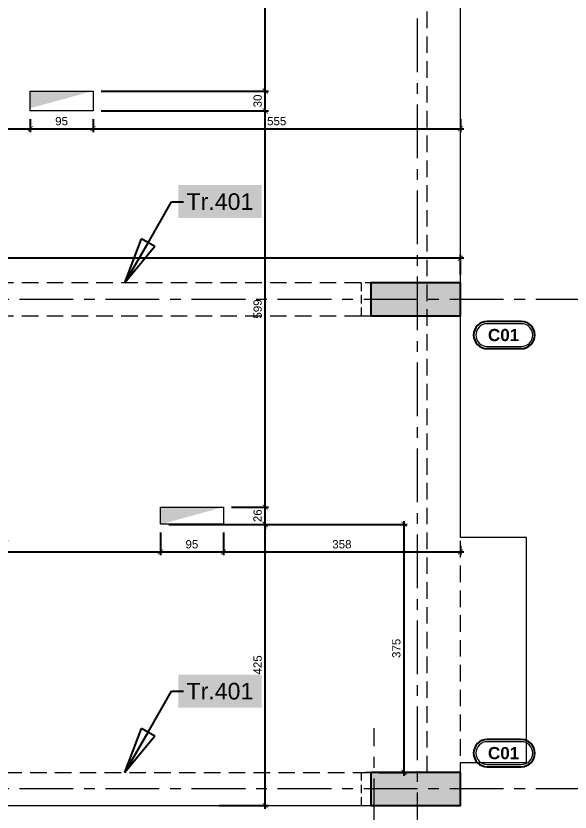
# Model space of a CAD drawing. Header units: centimetres. Extents: x 92587 to 105438, y -55119 to -48334.
# Drawn here: x 101177 to 102014, y -52047 to -50844 of the extents above; entities that cross this region are included whole.
import ezdxf
from ezdxf import colors
from ezdxf.entities.mleader import LeaderData, LeaderLine
from ezdxf.enums import TextEntityAlignment as Align
from ezdxf.math import Vec2, Vec3

# ---------------------------------------------------------------- set-up
doc = ezdxf.new("R2010")
doc.units = ezdxf.units.CM
doc.header["$LTSCALE"] = 50
doc.header["$MEASUREMENT"] = 0
for name, pattern in [('AXES', [2, 1.25, -0.25, 0.25, -0.25]), ('CACHE', [0.375, 0.25, -0.125]), ('CONTINU', [0])]:
    doc.linetypes.add(name, pattern=pattern)
doc.layers.get('0').update_dxf_attribs({"color": 8})
for name, color, linetype in [('AXES', 10, 'AXES'), ('BETON COUPE', 3, 'CONTINU'), ('BETON TRAME', 252, 'Continuous'), ('BORD', 5, 'Continuous'), ('PILIER', 7, 'Continuous'), ('TALUS', 2, 'Continuous')]:
    doc.layers.add(name, color=color, linetype=linetype)
for name, color, linetype, lineweight in [('BETON CACHE', 4, 'CACHE', 5), ('EXISTANT BORD', 251, 'Continuous', 60), ('PERCEMENT COTE', 251, 'Continuous', 13), ('PERCEMENT TRAME', 253, 'Continuous', 13)]:
    doc.layers.add(name, color=color, linetype=linetype, lineweight=lineweight)
doc.layers.add('PILIER PREFA SUP TRAME', color=7, linetype='Continuous', true_color=0xded1ff)
doc.styles.add('BRMNAMES', font='swisseb.ttf', dxfattribs={"height": 20})
doc.styles.add('RS_TEXT_1.100', font='arial.ttf', dxfattribs={"height": 25})
doc.styles.add('RS_TXT_50', font='arial.ttf', dxfattribs={"height": 12.5})
doc.dimstyles.new('RS_50CM_LINEAIRE', dxfattribs={"dimscale": 5, "dimtxt": 12.5, "dimasz": 1.5, "dimexe": 1, "dimexo": 2.5, "dimgap": 1, "dimtad": 1, "dimdec": 1, "dimrnd": 0.5, "dimdsep": 46, "dimtxsty": 'RS_TXT_50', "dimblk1": 'ARCHTICK', "dimblk2": 'ARCHTICK', "dimsah": 1, "dimcen": 2.5, "dimdle": 1, "dimclrt": 4, "dimadec": 0, "dimazin": 2, "dimtfac": 1, "dimtdec": 1, "dimtix": 1, "dimtmove": 2, "dimatfit": 3, "dimfxl": 1, "dimtolj": 1, "dimtzin": 0, "dimarcsym": 0})

# ---------------------------------------------------------------- blocks, each defined once
blk = doc.blocks.new('PILIER')
at = {"color": 252}
blk.add_lwpolyline([(1.563, 1.2), (-1.437, 1.2, 1), (-1.437, -1.2), (1.563, -1.2, 1), (1.563, 1.2, -1)], format="xyb", dxfattribs=at)
at = {"color": 10, "lineweight": 20}
blk.add_lwpolyline([(1.563, 1), (-1.437, 1, 1), (-1.437, -1), (1.563, -1, 1)], format="xyb", close=True, dxfattribs=at)
at = {"color": 7, "style": 'BRMNAMES'}
blk.add_attdef('PILIER_TEXTE', text='', height=1.076, dxfattribs=at).set_placement((0, 0), align=Align.MIDDLE_CENTER)
blk = doc.blocks.new('_Closed')
at = {"color": 0, "linetype": 'ByBlock', "lineweight": -2}
for p, q in [((-1, 0.167), (0, 0)), ((-1, 0.167), (-1, -0.167)), ((0, 0), (-1, -0.167)), ((0, 0), (-1, 0))]:
    blk.add_line(p, q, dxfattribs=at)
blk = doc.blocks.new('_ArchTick')
at = {"color": 0, "linetype": 'ByBlock', "const_width": 0.15}
blk.add_lwpolyline([(-0.5, -0.5), (0.5, 0.5)], dxfattribs=at)
blk = doc.blocks.new('*D2835')
at = {"layer": 'Defpoints', "color": 0, "transparency": 16777216}
for p in [(101013.6, -50987.4), (101198.6, -50987.4), (101198.6, -51014.4)]:
    blk.add_point(p, dxfattribs=at)
at = {"layer": 'PERCEMENT COTE', "color": 0, "lineweight": -2, "transparency": 16777216}
for p, q in [((101013.6, -50999.9), (101013.6, -51019.4)), ((101198.6, -50999.9), (101198.6, -51019.4)), ((101008.6, -51014.4), (101203.6, -51014.4))]:
    blk.add_line(p, q, dxfattribs=at)
at = {"layer": 'PERCEMENT COTE', "color": 0, "lineweight": -2, "transparency": 16777216, "xscale": 7.5, "yscale": 7.5, "zscale": 7.5, "rotation": 180}
blk.add_blockref('_ArchTick', (101013.6, -51014.4), dxfattribs=at)
at = {"layer": 'PERCEMENT COTE', "color": 0, "lineweight": -2, "transparency": 16777216, "xscale": 7.5, "yscale": 7.5, "zscale": 7.5}
blk.add_blockref('_ArchTick', (101198.6, -51014.4), dxfattribs=at)
at = {"layer": 'PERCEMENT COTE', "color": 4, "transparency": 16777216, "insert": (101106.1, -51003), "char_height": 12.5, "attachment_point": 5, "style": 'RS_TXT_50'}
blk.add_mtext('\\A1;185', dxfattribs=at)
blk = doc.blocks.new('*D2836')
at = {"layer": 'Defpoints', "color": 0, "transparency": 16777216}
for p in [(101198.6, -50987.4), (101293.6, -50987.4), (101293.6, -51014.4)]:
    blk.add_point(p, dxfattribs=at)
at = {"layer": 'PERCEMENT COTE', "color": 0, "lineweight": -2, "transparency": 16777216}
for p, q in [((101198.6, -50999.9), (101198.6, -51019.4)), ((101293.6, -50999.9), (101293.6, -51019.4)), ((101193.6, -51014.4), (101298.6, -51014.4))]:
    blk.add_line(p, q, dxfattribs=at)
at = {"layer": 'PERCEMENT COTE', "color": 0, "lineweight": -2, "transparency": 16777216, "xscale": 7.5, "yscale": 7.5, "zscale": 7.5, "rotation": 180}
blk.add_blockref('_ArchTick', (101198.6, -51014.4), dxfattribs=at)
at = {"layer": 'PERCEMENT COTE', "color": 0, "lineweight": -2, "transparency": 16777216, "xscale": 7.5, "yscale": 7.5, "zscale": 7.5}
blk.add_blockref('_ArchTick', (101293.6, -51014.4), dxfattribs=at)
at = {"layer": 'PERCEMENT COTE', "color": 4, "transparency": 16777216, "insert": (101246.1, -51003), "char_height": 12.5, "attachment_point": 5, "style": 'RS_TXT_50'}
blk.add_mtext('\\A1;95', dxfattribs=at)
blk = doc.blocks.new('*D2837')
at = {"layer": 'Defpoints', "color": 0, "transparency": 16777216}
for p in [(101293.6, -50987.4), (101848.6, -50987.4), (101848.6, -51014.4)]:
    blk.add_point(p, dxfattribs=at)
at = {"layer": 'PERCEMENT COTE', "color": 0, "lineweight": -2, "transparency": 16777216}
for p, q in [((101293.6, -50999.9), (101293.6, -51019.4)), ((101848.6, -50999.9), (101848.6, -51019.4)), ((101288.6, -51014.4), (101853.6, -51014.4))]:
    blk.add_line(p, q, dxfattribs=at)
at = {"layer": 'PERCEMENT COTE', "color": 0, "lineweight": -2, "transparency": 16777216, "xscale": 7.5, "yscale": 7.5, "zscale": 7.5, "rotation": 180}
blk.add_blockref('_ArchTick', (101293.6, -51014.4), dxfattribs=at)
at = {"layer": 'PERCEMENT COTE', "color": 0, "lineweight": -2, "transparency": 16777216, "xscale": 7.5, "yscale": 7.5, "zscale": 7.5}
blk.add_blockref('_ArchTick', (101848.6, -51014.4), dxfattribs=at)
at = {"layer": 'PERCEMENT COTE', "color": 4, "transparency": 16777216, "insert": (101571.1, -51003), "char_height": 12.5, "attachment_point": 5, "style": 'RS_TXT_50'}
blk.add_mtext('\\A1;555', dxfattribs=at)
blk = doc.blocks.new('*D2841')
at = {"layer": 'Defpoints', "color": 0, "transparency": 16777216}
for p in [(101395.5, -51612.4), (100908.6, -51629.1), (101395.5, -51654)]:
    blk.add_point(p, dxfattribs=at)
at = {"layer": 'PERCEMENT COTE', "color": 0, "lineweight": -2, "transparency": 16777216}
for p, q in [((101395.5, -51624.9), (101395.5, -51659)), ((100908.6, -51641.6), (100908.6, -51659)), ((100903.6, -51654), (101400.5, -51654))]:
    blk.add_line(p, q, dxfattribs=at)
at = {"layer": 'PERCEMENT COTE', "color": 0, "lineweight": -2, "transparency": 16777216, "xscale": 7.5, "yscale": 7.5, "zscale": 7.5, "rotation": 180}
blk.add_blockref('_ArchTick', (100908.6, -51654), dxfattribs=at)
at = {"layer": 'PERCEMENT COTE', "color": 0, "lineweight": -2, "transparency": 16777216, "xscale": 7.5, "yscale": 7.5, "zscale": 7.5}
blk.add_blockref('_ArchTick', (101395.5, -51654), dxfattribs=at)
at = {"layer": 'PERCEMENT COTE', "color": 4, "transparency": 16777216, "insert": (101152.1, -51642.6), "char_height": 12.5, "attachment_point": 5, "style": 'RS_TXT_50'}
blk.add_mtext('\\A1;487', dxfattribs=at)
blk = doc.blocks.new('*D2842')
at = {"layer": 'Defpoints', "color": 0, "transparency": 16777216}
for p in [(101395.5, -51612.4), (101490.5, -51612.4), (101490.5, -51654)]:
    blk.add_point(p, dxfattribs=at)
at = {"layer": 'PERCEMENT COTE', "color": 0, "lineweight": -2, "transparency": 16777216}
for p, q in [((101395.5, -51624.9), (101395.5, -51659)), ((101490.5, -51624.9), (101490.5, -51659)), ((101390.5, -51654), (101495.5, -51654))]:
    blk.add_line(p, q, dxfattribs=at)
at = {"layer": 'PERCEMENT COTE', "color": 0, "lineweight": -2, "transparency": 16777216, "xscale": 7.5, "yscale": 7.5, "zscale": 7.5, "rotation": 180}
blk.add_blockref('_ArchTick', (101395.5, -51654), dxfattribs=at)
at = {"layer": 'PERCEMENT COTE', "color": 0, "lineweight": -2, "transparency": 16777216, "xscale": 7.5, "yscale": 7.5, "zscale": 7.5}
blk.add_blockref('_ArchTick', (101490.5, -51654), dxfattribs=at)
at = {"layer": 'PERCEMENT COTE', "color": 4, "transparency": 16777216, "insert": (101443, -51642.6), "char_height": 12.5, "attachment_point": 5, "style": 'RS_TXT_50'}
blk.add_mtext('\\A1;95', dxfattribs=at)
blk = doc.blocks.new('*D2582')
at = {"layer": 'Defpoints', "color": 0, "transparency": 16777216}
for p in [(101490.5, -51612.4), (101848.6, -51632.4), (101848.6, -51654)]:
    blk.add_point(p, dxfattribs=at)
at = {"layer": 'PERCEMENT COTE', "color": 0, "lineweight": -2, "transparency": 16777216}
for p, q in [((101490.5, -51624.9), (101490.5, -51659)), ((101485.5, -51654), (101853.6, -51654)), ((101848.6, -51644.9), (101848.6, -51659))]:
    blk.add_line(p, q, dxfattribs=at)
at = {"layer": 'PERCEMENT COTE', "color": 0, "lineweight": -2, "transparency": 16777216, "xscale": 7.5, "yscale": 7.5, "zscale": 7.5, "rotation": 180}
blk.add_blockref('_ArchTick', (101490.5, -51654), dxfattribs=at)
at = {"layer": 'PERCEMENT COTE', "color": 0, "lineweight": -2, "transparency": 16777216, "xscale": 7.5, "yscale": 7.5, "zscale": 7.5}
blk.add_blockref('_ArchTick', (101848.6, -51654), dxfattribs=at)
at = {"layer": 'PERCEMENT COTE', "color": 4, "transparency": 16777216, "insert": (101669.6, -51642.6), "char_height": 12.5, "attachment_point": 5, "style": 'RS_TXT_50'}
blk.add_mtext('\\A1;358', dxfattribs=at)
blk = doc.blocks.new('*D2641')
at = {"layer": 'Defpoints', "color": 0, "transparency": 16777216}
for p in [(101490.5, -51612.4), (101553.7, -51612.4), (101471.6, -52037.4)]:
    blk.add_point(p, dxfattribs=at)
at = {"layer": 'PERCEMENT COTE', "color": 0, "lineweight": -2, "transparency": 16777216}
for p, q in [((101503, -51612.4), (101558.7, -51612.4)), ((101553.7, -52042.4), (101553.7, -51607.4)), ((101484.1, -52037.4), (101558.7, -52037.4))]:
    blk.add_line(p, q, dxfattribs=at)
at = {"layer": 'PERCEMENT COTE', "color": 0, "lineweight": -2, "transparency": 16777216, "xscale": 7.5, "yscale": 7.5, "zscale": 7.5}
for p, rotation in [((101553.7, -51612.4), 90), ((101553.7, -52037.4), 270)]:
    blk.add_blockref('_ArchTick', p, dxfattribs=dict(at, rotation=rotation))
at = {"layer": 'PERCEMENT COTE', "color": 4, "transparency": 16777216, "insert": (101542.3, -51824.9), "char_height": 12.5, "attachment_point": 5, "rotation": 90, "style": 'RS_TXT_50'}
blk.add_mtext('\\A1;425', dxfattribs=at)
blk = doc.blocks.new('*D2642')
at = {"layer": 'Defpoints', "color": 0, "transparency": 16777216}
for p in [(101490.5, -51586.4), (101553.7, -51586.4), (101490.5, -51612.4)]:
    blk.add_point(p, dxfattribs=at)
at = {"layer": 'PERCEMENT COTE', "color": 0, "lineweight": -2, "transparency": 16777216}
for p, q in [((101553.7, -51586.4), (101553.7, -51578.9)), ((101503, -51586.4), (101558.7, -51586.4)), ((101553.7, -51612.4), (101553.7, -51586.4)), ((101503, -51612.4), (101558.7, -51612.4)), ((101553.7, -51612.4), (101553.7, -51619.9))]:
    blk.add_line(p, q, dxfattribs=at)
at = {"layer": 'PERCEMENT COTE', "color": 0, "lineweight": -2, "transparency": 16777216, "xscale": 7.5, "yscale": 7.5, "zscale": 7.5}
for p, rotation in [((101553.7, -51586.4), 270), ((101553.7, -51612.4), 90)]:
    blk.add_blockref('_ArchTick', p, dxfattribs=dict(at, rotation=rotation))
at = {"layer": 'PERCEMENT COTE', "color": 4, "transparency": 16777216, "insert": (101542.3, -51599.4), "char_height": 12.5, "attachment_point": 5, "rotation": 90, "style": 'RS_TXT_50'}
blk.add_mtext('\\A1;26', dxfattribs=at)
blk = doc.blocks.new('*D2643')
at = {"layer": 'Defpoints', "color": 0, "transparency": 16777216}
for p in [(101293.6, -50987.4), (101553.7, -50987.4), (101490.5, -51586.4)]:
    blk.add_point(p, dxfattribs=at)
at = {"layer": 'PERCEMENT COTE', "color": 0, "lineweight": -2, "transparency": 16777216}
for p, q in [((101306.1, -50987.4), (101558.7, -50987.4)), ((101553.7, -51591.4), (101553.7, -50982.4)), ((101503, -51586.4), (101558.7, -51586.4))]:
    blk.add_line(p, q, dxfattribs=at)
at = {"layer": 'PERCEMENT COTE', "color": 0, "lineweight": -2, "transparency": 16777216, "xscale": 7.5, "yscale": 7.5, "zscale": 7.5}
for p, rotation in [((101553.7, -50987.4), 90), ((101553.7, -51586.4), 270)]:
    blk.add_blockref('_ArchTick', p, dxfattribs=dict(at, rotation=rotation))
at = {"layer": 'PERCEMENT COTE', "color": 4, "transparency": 16777216, "insert": (101542.3, -51286.9), "char_height": 12.5, "attachment_point": 5, "rotation": 90, "style": 'RS_TXT_50'}
blk.add_mtext('\\A1;599', dxfattribs=at)
blk = doc.blocks.new('*D2644')
at = {"layer": 'Defpoints', "color": 0, "transparency": 16777216}
for p in [(101293.6, -50957.4), (101553.7, -50957.4), (101293.6, -50987.4)]:
    blk.add_point(p, dxfattribs=at)
at = {"layer": 'PERCEMENT COTE', "color": 0, "lineweight": -2, "transparency": 16777216}
for p, q in [((101553.7, -50992.4), (101553.7, -50952.4)), ((101306.1, -50957.4), (101558.7, -50957.4)), ((101306.1, -50987.4), (101558.7, -50987.4))]:
    blk.add_line(p, q, dxfattribs=at)
at = {"layer": 'PERCEMENT COTE', "color": 0, "lineweight": -2, "transparency": 16777216, "xscale": 7.5, "yscale": 7.5, "zscale": 7.5}
for p, rotation in [((101553.7, -50957.4), 90), ((101553.7, -50987.4), 270)]:
    blk.add_blockref('_ArchTick', p, dxfattribs=dict(at, rotation=rotation))
at = {"layer": 'PERCEMENT COTE', "color": 4, "transparency": 16777216, "insert": (101542.3, -50972.4), "char_height": 12.5, "attachment_point": 5, "rotation": 90, "style": 'RS_TXT_50'}
blk.add_mtext('\\A1;30', dxfattribs=at)
blk = doc.blocks.new('*D2645')
at = {"layer": 'Defpoints', "color": 0, "transparency": 16777216}
for p in [(101498, -50358.4), (101553.7, -50358.4), (101293.6, -50957.4)]:
    blk.add_point(p, dxfattribs=at)
at = {"layer": 'PERCEMENT COTE', "color": 0, "lineweight": -2, "transparency": 16777216}
for p, q in [((101553.7, -50962.4), (101553.7, -50353.4)), ((101510.5, -50358.4), (101558.7, -50358.4)), ((101306.1, -50957.4), (101558.7, -50957.4))]:
    blk.add_line(p, q, dxfattribs=at)
at = {"layer": 'PERCEMENT COTE', "color": 0, "lineweight": -2, "transparency": 16777216, "xscale": 7.5, "yscale": 7.5, "zscale": 7.5}
for p, rotation in [((101553.7, -50358.4), 90), ((101553.7, -50957.4), 270)]:
    blk.add_blockref('_ArchTick', p, dxfattribs=dict(at, rotation=rotation))
at = {"layer": 'PERCEMENT COTE', "color": 4, "transparency": 16777216, "insert": (101542.3, -50657.9), "char_height": 12.5, "attachment_point": 5, "rotation": 90, "style": 'RS_TXT_50'}
blk.add_mtext('\\A1;599', dxfattribs=at)
blk = doc.blocks.new('*D2724')
at = {"layer": 'BETON COUPE', "color": 0, "lineweight": -2, "transparency": 16777216}
for p, q in [((99648.6, -51234.9), (99648.6, -51205.1)), ((101848.6, -51234.9), (101848.6, -51205.1)), ((101853.6, -51210.1), (99643.6, -51210.1))]:
    blk.add_line(p, q, dxfattribs=at)
at = {"layer": 'Defpoints', "color": 0, "transparency": 16777216}
for p in [(99648.6, -51210.1), (99648.6, -51247.4), (101848.6, -51247.4)]:
    blk.add_point(p, dxfattribs=at)
at = {"layer": 'BETON COUPE', "color": 0, "lineweight": -2, "transparency": 16777216, "xscale": 7.5, "yscale": 7.5, "zscale": 7.5, "rotation": 180}
blk.add_blockref('_ArchTick', (99648.6, -51210.1), dxfattribs=at)
at = {"layer": 'BETON COUPE', "color": 0, "lineweight": -2, "transparency": 16777216, "xscale": 7.5, "yscale": 7.5, "zscale": 7.5}
blk.add_blockref('_ArchTick', (101848.6, -51210.1), dxfattribs=at)
at = {"layer": 'BETON COUPE', "color": 4, "transparency": 16777216, "insert": (100748.6, -51198.7), "char_height": 12.5, "attachment_point": 5, "style": 'RS_TXT_50'}
blk.add_mtext('\\A1;2200', dxfattribs=at)
blk = doc.blocks.new('*D2860')
at = {"layer": 'Defpoints', "color": 0, "ltscale": 0.5, "transparency": 16777216}
for p in [(101395.5, -51612.4), (101713.6, -51987.4), (101763.3, -51987.4)]:
    blk.add_point(p, dxfattribs=at)
at = {"layer": 'TALUS', "color": 0, "lineweight": -2, "ltscale": 0.5, "transparency": 16777216}
for p, q in [((101408, -51612.4), (101768.3, -51612.4)), ((101763.3, -51607.4), (101763.3, -51992.4)), ((101726.1, -51987.4), (101768.3, -51987.4))]:
    blk.add_line(p, q, dxfattribs=at)
at = {"layer": 'TALUS', "color": 0, "lineweight": -2, "ltscale": 0.5, "transparency": 16777216, "xscale": 7.5, "yscale": 7.5, "zscale": 7.5}
for p, rotation in [((101763.3, -51612.4), 90), ((101763.3, -51987.4), 270)]:
    blk.add_blockref('_ArchTick', p, dxfattribs=dict(at, rotation=rotation))
at = {"layer": 'TALUS', "color": 4, "ltscale": 0.5, "transparency": 16777216, "insert": (101751.9, -51799.9), "char_height": 12.5, "attachment_point": 5, "rotation": 90, "style": 'RS_TXT_50'}
blk.add_mtext('\\A1;375', dxfattribs=at)

msp = doc.modelspace()

# ---------------------------------------------------------------- hatches: boundary and pattern name
at = {"layer": 'BETON TRAME', "transparency": 33554559}
h = msp.add_hatch(color=256, dxfattribs=at)
h.dxf.hatch_style = 1
h.paths.add_polyline_path([(100518.57, -51297.36), (100483.57, -51297.36), (100483.57, -50647.36), (100518.57, -50647.36), (100518.57, -50822.36), (100978.57, -50822.36), (100978.57, -50647.36), (101013.57, -50647.36), (101013.57, -51297.36), (100978.57, -51297.36), (100978.57, -50862.36), (100768.57, -50862.36), (100768.57, -51192.36), (100728.57, -51192.36), (100728.57, -50862.36), (100518.57, -50862.36)])
h.paths.add_polyline_path([(99648.57, -49972.36), (99648.57, -50022.36), (99783.57, -50022.36), (99783.57, -49972.36)])
h.paths.add_polyline_path([(100383.57, -49972.36), (100383.57, -50022.36), (100518.57, -50022.36), (100518.57, -49972.36)])
h.paths.add_polyline_path([(100978.57, -49972.36), (100978.57, -50022.36), (101113.57, -50022.36), (101113.57, -49972.36)])
h.paths.add_polyline_path([(101713.57, -49972.36), (101713.57, -50022.36), (101848.57, -50022.36), (101848.57, -49972.36)])
h.paths.add_polyline_path([(101713.57, -50647.36), (101713.57, -50697.36), (101848.57, -50697.36), (101848.57, -50647.36)])
h.paths.add_polyline_path([(99648.57, -50647.36), (99648.57, -50697.36), (99783.57, -50697.36), (99783.57, -50647.36)])
h.paths.add_polyline_path([(99648.57, -51247.36), (99648.57, -51297.36), (99783.57, -51297.36), (99783.57, -51247.36)])
h.paths.add_polyline_path([(101713.57, -51247.36), (101713.57, -51297.36), (101848.57, -51297.36), (101848.57, -51247.36)])
h.paths.add_polyline_path([(101713.57, -51987.36), (101713.57, -52037.36), (101848.57, -52037.36), (101848.57, -51987.36)])
h.paths.add_polyline_path([(99783.57, -52037.36), (99783.57, -51987.36), (99648.57, -51987.36), (99648.57, -52037.36)])
h.paths.add_polyline_path([(100478.57, -51987.36), (100478.57, -52037.36), (100588.57, -52037.36), (100588.57, -51987.36)])
h.paths.add_polyline_path([(100908.57, -51987.36), (100908.57, -52037.36), (101018.57, -52037.36), (101018.57, -51987.36)])
h.paths.add_polyline_path([(100883.57, -52037.36), (100908.57, -52037.36), (100908.57, -51532.36), (100883.57, -51532.36)])
h.paths.add_polyline_path([(100588.57, -52037.36), (100613.57, -52037.36), (100613.57, -51532.36), (100588.57, -51532.36)])

# ---------------------------------------------------------------- linework, layer by layer
at = {"layer": 'AXES', "lineweight": 5, "ltscale": 1.3}
for p, q in [((101783.57, -49677.81), (101783.57, -52207.34)), ((103473.75, -51272.36), (99404.26, -51272.36)), ((101718.57, -54417.76), (101718.57, -51920.77)), ((103473.75, -52012.36), (99404.26, -52012.36))]:
    msp.add_line(p, q, dxfattribs=at)
at = {"layer": 'BETON CACHE', "lineweight": 5, "ltscale": 2}
for points in [[(101848.57, -49972.36), (99648.57, -49972.36), (99648.57, -52037.36), (101848.57, -52037.36)], [(101798.57, -50022.36), (99698.57, -50022.36), (99698.57, -51987.36), (101798.57, -51987.36)], [(101848.57, -51247.36), (99648.57, -51247.36), (99648.57, -51297.36), (101848.57, -51297.36)]]:
    msp.add_lwpolyline(points, close=True, dxfattribs=at)
at = {"layer": 'BETON COUPE'}
for points in [[(101713.57, -51247.36), (101713.57, -51297.36), (101848.57, -51297.36), (101848.57, -51247.36)], [(101713.57, -51987.36), (101713.57, -52037.36), (101848.57, -52037.36), (101848.57, -51987.36)]]:
    msp.add_lwpolyline(points, close=True, dxfattribs=at)
at = {"layer": 'BORD', "lineweight": 5, "ltscale": 0.5}
msp.add_lwpolyline([(99648.57, -52037.36), (101848.57, -52037.36), (101848.57, -51972.36), (101948.57, -51972.36), (101948.57, -51632.36), (101848.57, -51632.36), (101848.57, -50312.36), (101948.57, -50312.36), (101948.57, -50037.36), (101848.57, -50037.36), (101848.57, -49972.36), (101738.57, -49972.36), (101738.57, -49907.36), (101113.57, -49907.36), (101113.57, -49972.36), (100383.57, -49972.36), (100383.57, -49907.36), (99758.57, -49907.36)], dxfattribs=at)
for points in [[(101198.57, -50957.36), (101293.57, -50957.36), (101293.57, -50987.36), (101198.57, -50987.36)], [(101490.53, -51612.36), (101395.53, -51612.36), (101395.53, -51586.36), (101490.53, -51586.36)]]:
    msp.add_lwpolyline(points, close=True, dxfattribs=at)
at = {"layer": 'EXISTANT BORD', "linetype": 'CACHE', "lineweight": 13}
for points in [[(101698.57, -51247.36), (101698.57, -51297.36), (101848.57, -51297.36), (101848.57, -51247.36)], [(101698.57, -51987.36), (101698.57, -52037.36), (101848.57, -52037.36), (101848.57, -51987.36)]]:
    msp.add_lwpolyline(points, close=True, dxfattribs=at)
at = {"layer": 'PERCEMENT TRAME'}
for points in [[(101198.57, -50983.36), (101198.57, -50957.36), (101293.57, -50957.36)], [(101395.53, -51612.36), (101395.53, -51586.36), (101490.53, -51586.36)]]:
    msp.add_solid(points, dxfattribs=at)

# ---------------------------------------------------------------- block references
at = {"layer": 'PILIER', "xscale": 17.145, "yscale": 17.145, "zscale": 17.145}
for p in [(101913.89, -51326.23), (101913.89, -51958.2)]:
    msp.add_blockref('PILIER', p, dxfattribs=at).add_auto_attribs({'PILIER_TEXTE': 'C01'})

# ---------------------------------------------------------------- dimensions: what is measured, and where the dimension line sits
at = {"layer": 'PERCEMENT COTE'}
for base, p1, p2, picture, middle in [((101553.68, -50358.36), (101293.57, -50957.36), (101497.97, -50358.36), '*D2645', (101542.3, -50657.86)), ((101553.68, -50957.36), (101293.57, -50987.36), (101293.57, -50957.36), '*D2644', (101542.29, -50972.36)), ((101553.68, -51586.36), (101490.53, -51612.36), (101490.53, -51586.36), '*D2642', (101542.3, -51599.36))]:
    dim = msp.add_linear_dim(base=base, p1=p1, p2=p2, angle=90, dimstyle='RS_50CM_LINEAIRE', dxfattribs=at)
    dim.commit()
    dim.dimension.update_dxf_attribs({"geometry": picture, "text_midpoint": middle})
for base, p1, p2, picture, middle in [((101198.57, -51014.35), (101013.57, -50987.36), (101198.57, -50987.36), '*D2835', (101106.07, -51002.97)), ((101293.57, -51014.35), (101198.57, -50987.36), (101293.57, -50987.36), '*D2836', (101246.07, -51002.97)), ((101848.57, -51014.35), (101293.57, -50987.36), (101848.57, -50987.36), '*D2837', (101571.07, -51003)), ((101395.53, -51653.95), (100908.57, -51629.07), (101395.53, -51612.36), '*D2841', (101152.05, -51642.57)), ((101490.53, -51653.95), (101395.53, -51612.36), (101490.53, -51612.36), '*D2842', (101443.03, -51642.57)), ((101848.57, -51653.95), (101490.53, -51612.36), (101848.57, -51632.36), '*D2582', (101669.55, -51642.57))]:
    dim = msp.add_linear_dim(base=base, p1=p1, p2=p2, dimstyle='RS_50CM_LINEAIRE', dxfattribs=at)
    dim.commit()
    dim.dimension.update_dxf_attribs({"geometry": picture, "text_midpoint": middle})

# ---------------------------------------------------------------- next in the draw order: leaders
at = {"layer": 'PILIER PREFA SUP TRAME'}
ml = msp.add_multileader_mtext('Standard', dxfattribs=at)
ml.set_content('Tr.401', color=256, style='RS_TEXT_1.100')
ml.set_leader_properties()
ml.set_arrow_properties(name='CLOSED')
ml.build(insert=Vec2(0, 0))
ml.multileader.update_dxf_attribs({"text_right_attachment_type": 6, "dogleg_length": 0.36, "arrow_head_size": 70, "scale": 50})
ctx = ml.context
ctx.base_point, ctx.scale, ctx.char_height, ctx.arrow_head_size, ctx.landing_gap_size, ctx.plane_origin = Vec3(101430.33, -51124.73), 50, 25, 70, 4.5, Vec3(101341.83, -51247.36)
ctx.right_attachment = 6
notes = []
notes.append((ctx, [(0, (1, 1, 0), (101412.33, -51124.73), (1, 0), 18, [(0, [(101341.83, -51247.36)], 0, [])])]))
ctx.mtext.insert, ctx.mtext.flow_direction = Vec3(101434.83, -51112.02), 5
ctx.mtext.has_bg_fill, ctx.mtext.bg_color, ctx.mtext.bg_scale_factor, ctx.mtext.bg_transparency, ctx.mtext.use_window_bg_color = 1, -1023410146, 1.5, 0, 0
ml = msp.add_multileader_mtext('Standard', dxfattribs=at)
ml.set_content('Tr.401', color=256, style='RS_TEXT_1.100')
ml.set_leader_properties()
ml.set_arrow_properties(name='CLOSED')
ml.build(insert=Vec2(0, 0))
ml.multileader.update_dxf_attribs({"text_right_attachment_type": 6, "dogleg_length": 0.36, "arrow_head_size": 70, "scale": 50})
ctx = ml.context
ctx.base_point, ctx.scale, ctx.char_height, ctx.arrow_head_size, ctx.landing_gap_size, ctx.plane_origin = Vec3(101430.33, -51864.73), 50, 25, 70, 4.5, Vec3(101341.83, -51987.36)
ctx.right_attachment = 6
notes.append((ctx, [(0, (1, 1, 0), (101412.33, -51864.73), (1, 0), 18, [(0, [(101341.83, -51987.36)], 0, [])])]))
ctx.mtext.insert, ctx.mtext.flow_direction = Vec3(101434.83, -51852.02), 5
ctx.mtext.has_bg_fill, ctx.mtext.bg_color, ctx.mtext.bg_scale_factor, ctx.mtext.bg_transparency, ctx.mtext.use_window_bg_color = 1, -1023410146, 1.5, 0, 0
for ctx, leaders in notes:
    for number, flags, end, landing, length, lines in leaders:
        leader = LeaderData()
        leader.index, (leader.has_last_leader_line, leader.has_dogleg_vector, leader.attachment_direction) = number, flags
        leader.last_leader_point, leader.dogleg_vector, leader.dogleg_length = Vec3(end), Vec3(landing), length
        for number, points, colour, breaks in lines:
            line = LeaderLine()
            line.index, line.vertices, line.color, line.breaks = number, Vec3.list(points), colors.encode_raw_color(colour), breaks
            leader.lines.append(line)
        ctx.leaders.append(leader)

# ---------------------------------------------------------------- next in the draw order: dimensions: what is measured, and where the dimension line sits
at = {"layer": 'BETON COUPE'}
dim = msp.add_linear_dim(base=(99648.57, -51210.13), p1=(101848.57, -51247.36), p2=(99648.57, -51247.36), dimstyle='RS_50CM_LINEAIRE', dxfattribs=at)
dim.commit()
dim.dimension.update_dxf_attribs({"geometry": '*D2724', "text_midpoint": (100748.57, -51198.74)})
at = {"layer": 'PERCEMENT COTE'}
for base, p1, p2, picture, middle in [((101553.68, -50987.36), (101490.53, -51586.36), (101293.57, -50987.36), '*D2643', (101542.3, -51286.86)), ((101553.68, -51612.36), (101471.57, -52037.36), (101490.53, -51612.36), '*D2641', (101542.3, -51824.86))]:
    dim = msp.add_linear_dim(base=base, p1=p1, p2=p2, angle=90, dimstyle='RS_50CM_LINEAIRE', dxfattribs=at)
    dim.commit()
    dim.dimension.update_dxf_attribs({"geometry": picture, "text_midpoint": middle})
at = {"layer": 'TALUS', "ltscale": 0.5}
dim = msp.add_linear_dim(base=(101763.31, -51987.36), p1=(101395.53, -51612.36), p2=(101713.57, -51987.36), angle=90, dimstyle='RS_50CM_LINEAIRE', dxfattribs=at)
dim.commit()
dim.dimension.update_dxf_attribs({"geometry": '*D2860', "text_midpoint": (101751.92, -51799.86)})

doc.saveas('drawing.dxf')
